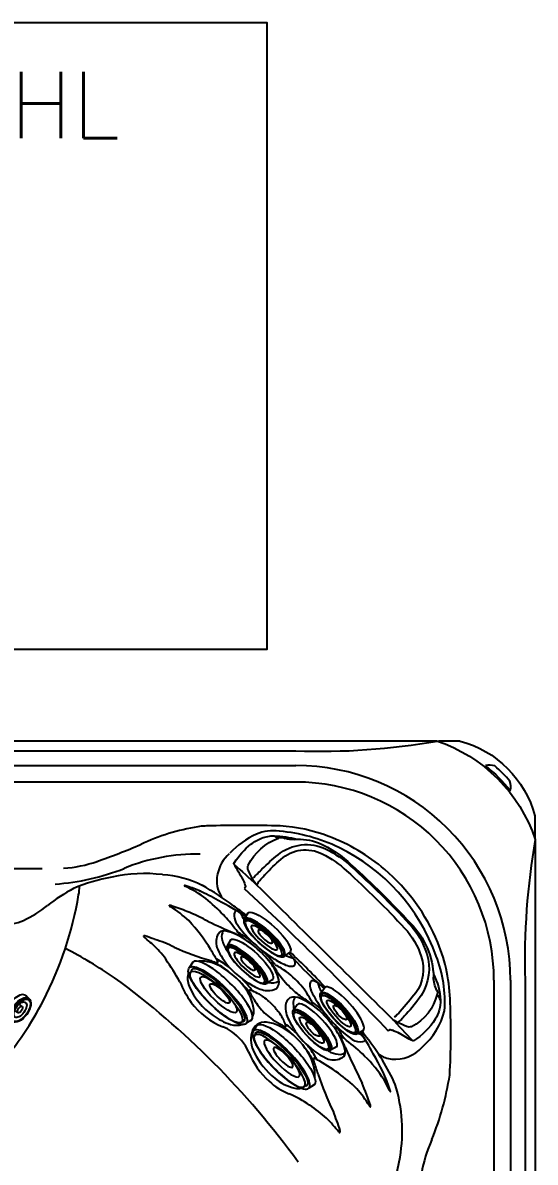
# Model space of a CAD drawing. Extents: x 938 to 1031, y 781 to 934.
# Drawn here: x 1000.4 to 1031.4, y 864.6 to 933.6 of the extents above; entities that cross this region are included whole.
import ezdxf
from ezdxf.enums import TextEntityAlignment as Align

# ---------------------------------------------------------------- set-up
doc = ezdxf.new("R2010")
doc.units = 0
doc.header["$MEASUREMENT"] = 0
for name, color, linetype in [('1', 4, 'Continuous'), ('DIM', 3, 'Continuous'), ('Layer1', 3, 'Continuous')]:
    doc.layers.add(name, color=color, linetype=linetype)
doc.styles.add('SIMPLEX', font='simplex')

# ---------------------------------------------------------------- blocks, each defined once
blk = doc.blocks.new('2014P')
at = {"layer": '1', "color": 4, "linetype": 'Continuous'}
for centre, radius, start, end in [((2.603, 0.812), 6.761, 113.71084, 134.31104), ((1.061, 4.033), 3.194, 84.93016, 111.61348), ((2.834, 1.217), 6.231, 92.51445, 105.36552), ((2.598, 5.426), 2.016, 69.02825, 91.06459), ((2.383, 4.898), 2.586, 52.11262, 68.76392), ((1.201, 3.378), 4.512, 33.22466, 52.11262), ((36.329, -36.331), 56.928, 132.4853, 137.52483), ((25.56, -6.518), 23.931, 149.13987, 151.82474), ((3.658, 4.987), 1.574, 30.47776, 33.22466), ((4.986, 5.769), 0.0338, 338.71398, 30.47776), ((151.7, -151.7), 214.537, 133.36444, 136.63559), ((4.374, 4.385), 0.0521, 164.03693, 210.15761), ((5.754, 4.09), 1.463, 151.82474, 167.78752), ((4.978, 4.736), 0.75, 210.15761, 218.58164), ((-2.232, -1.259), 4.806, 135.48155, 178.7997), ((-3.878, -2.652), 3.565, 152.17961, 178.50328), ((-5.399, -2.611), 2.043, 178.52844, 212.57053), ((-3.606, -1.466), 4.17, 212.57053, 238.32564), ((-11.301, 5.675), 12.046, 297.40639, 301.90817), ((-3.559, -6.927), 2.746, 110.12898, 120.05844), ((-4.318, -4.912), 0.592, 96.97093, 108.27925), ((-4.384, -4.376), 0.0526, 61.96704, 96.97093), ((-4.85, -5.146), 0.953, 52.32999, 58.96363), ((-5.772, -4.976), 0.0457, 238.32564, 289.81831)]:
    blk.add_arc(centre, radius, start, end, dxfattribs=at)
at = {"layer": '1', "color": 3, "linetype": 'Continuous'}
for centre, radius, start, end in [((0.633, 4.189), 2.712, 51.16582, 116.44256), ((1.442, 8.608), 1.397, 265.93586, 288.64024), ((2.898, 4.292), 3.158, 105.43195, 108.64024), ((2.117, 7.087), 0.256, 73.63593, 103.40764), ((3.312, 10.926), 3.765, 252.64362, 254.30329), ((6.677, -0.75), 9.167, 116.67771, 118.57062), ((1.172, 4.143), 3.352, 27.31665, 70.44288), ((2.323, 0.791), 6.507, 116.44256, 132.53159), ((-5.492, -3.42), 12.48, 45.24571, 51.16582), ((36.912, -36.915), 57.674, 132.53159, 137.46816), ((3.748, 5.533), 0.429, 334.93687, 20.20349), ((25.901, 28.244), 32.109, 225.24571, 226.61052), ((2.628, 5.462), 1.406, 315.03227, 333.46305), ((-16.138, 14.833), 22.381, 333.46305, 334.93687), ((-2.068, -1.156), 4.777, 137.46816, 162.88175), ((-3.773, -0.631), 2.993, 162.88175, 213.17805), ((-8.741, -1.179), 1.704, 332.10008, 0.67952), ((-7.011, -2.095), 0.254, 152.10008, 202.29062), ((0.994, -6.809), 9.446, 150.78445, 153.28585), ((-4.419, -1.546), 2.9, 192.854, 244.17002), ((0.832, 2.601), 8.618, 214.40382, 224.08402), ((-2.563, -1.139), 3.592, 218.90351, 229.80142), ((-15.477, 17.999), 24.338, 294.49699, 295.92532), ((-5.397, -2.735), 1.284, 295.92532, 315.68902), ((-5.544, -3.711), 0.466, 252.74651, 290.39569)]:
    blk.add_arc(centre, radius, start, end, dxfattribs=at)
at = {"layer": '1', "color": 2, "linetype": 'Continuous'}
for centre, radius, start, end in [((2.371, 0.914), 6.06, 116.63643, 133.66496), ((0.683, 4.38), 2.205, 47.94516, 117.79037), ((-4.791, -2.248), 10.8, 42.9754, 49.93734), ((110.534, -110.013), 156.639, 132.35106, 133.04178), ((32.641, -32.643), 51.25, 132.24206, 137.75795), ((0.602, 2.479), 3.638, 34.12158, 46.41831), ((400127.582, -400130.753), 565868.693, 134.99919368, 135.00035365), ((-1.99, -1.263), 4.517, 137.12887, 162.71116), ((-3.904, -0.668), 2.513, 162.68229, 214.92154), ((192.321, 165.302), 259.505, 220.17391, 220.50129), ((-3.307, -1.787), 2.233, 220.50129, 233.54791), ((121.626, -121.206), 172.411, 137.005, 137.63165)]:
    blk.add_arc(centre, radius, start, end, dxfattribs=at)
blk = doc.blocks.new('2014MJ1')
at = {"layer": '1', "color": 4, "linetype": 'Continuous'}
for p, q in [((-1.578, -1.077), (-1.491, -1.472)), ((-0.398, -1.392), (-0.366, -1.272)), ((0.732, -1.396), (0.707, -1.269)), ((1.825, -1.472), (1.912, -1.077))]:
    blk.add_line(p, q, dxfattribs=at)
at = {"layer": '1', "color": 4, "linetype": 'Continuous', "extrusion": (0, 0, -1)}
blk.add_ellipse((0.167, -1.077), major_axis=(1.745, 0), ratio=0.274322, start_param=3.020812, end_param=6.403966, dxfattribs=at)
at = {"layer": '1', "color": 3, "linetype": 'Continuous', "extrusion": (0, 0, -1)}
blk.add_ellipse((0.161, -1.463), major_axis=(1.557, 0.007), ratio=0.247797, start_param=2.802725, end_param=6.544199, dxfattribs=at)
at = {"layer": '1', "color": 4, "linetype": 'Continuous', "extrusion": (0, 0, -1)}
for centre, major_axis, ratio in [((0.167, -1.471), (1.658, 0), 0.277355), ((0.167, -1.394), (0.565, -0.002), 0.304363)]:
    blk.add_ellipse(centre, major_axis=major_axis, ratio=ratio, dxfattribs=at)
at = {"layer": '1', "color": 3, "linetype": 'Continuous', "extrusion": (0, 0, -1)}
for centre, major_axis, ratio in [((0.168, -1.542), (1.498, -0.011), 0.252895), ((0.176, -1.488), (1.053, 0.001), 0.244531)]:
    blk.add_ellipse(centre, major_axis=major_axis, ratio=ratio, dxfattribs=at)
blk = doc.blocks.new('DJ')
at = {"layer": '1', "color": 4, "linetype": 'Continuous'}
for p, q in [((70.398, 242.853), (70.312, 242.475)), ((75.303, 242.475), (75.218, 242.853))]:
    blk.add_line(p, q, dxfattribs=at)
at = {"layer": '1', "color": 3, "linetype": 'Continuous', "lineweight": 15}
for p, q in [((70.663, 243.043), (70.597, 242.902)), ((75.025, 242.884), (74.953, 243.043))]:
    blk.add_line(p, q, dxfattribs=at)
at = {"layer": '1', "color": 4, "linetype": 'Continuous'}
for centre, radius, start, end in [((71.799, 242.277), 0.397, 21.89998, 51.63555), ((73.83, 242.265), 0.416, 129.00727, 157.33581)]:
    blk.add_arc(centre, radius, start, end, dxfattribs=at)
for centre, major_axis, ratio in [((72.807, 242.853), (-2.41, 0), 0.275784), ((72.808, 242.676), (-0.812, 0), 0.276352)]:
    blk.add_ellipse(centre, major_axis=major_axis, ratio=ratio, dxfattribs=at)
at = {"layer": '1', "color": 3, "linetype": 'Continuous'}
for centre, major_axis, ratio in [((72.808, 242.976), (-2.162, 0), 0.260629), ((72.808, 242.779), (1.51, 0), 0.258819)]:
    blk.add_ellipse(centre, major_axis=major_axis, ratio=ratio, dxfattribs=at)
blk.add_ellipse((72.807, 242.83), major_axis=(-2.228, -0.001), ratio=0.252987, start_param=6.154394, end_param=9.560892, dxfattribs=at)
at = {"layer": '1', "color": 4, "linetype": 'Continuous'}
blk.add_ellipse((72.808, 242.475), major_axis=(-2.495, 0), ratio=0.274041, start_param=6.159415, end_param=9.548548, dxfattribs=at)
blk = doc.blocks.new('DJ2')
at = {"layer": 'Layer1', "linetype": 'Continuous'}
blk.add_blockref('DJ', (-72.985, -242.652), dxfattribs=at)
blk = doc.blocks.new('2014MJ7')
at = {"layer": '1', "color": 4}
for p, q in [((-0.898, -0.492), (-0.854, -0.739)), ((-0.232, -0.458), (-0.23, -0.696)), ((0.23, -0.696), (0.232, -0.458)), ((0.854, -0.739), (0.898, -0.492))]:
    blk.add_line(p, q, dxfattribs=at)
blk.add_ellipse((0, -0.492), major_axis=(-0.898, 0), ratio=0.547446, start_param=2.947545, end_param=6.477233, dxfattribs=at)
at = {"layer": '1', "color": 3}
blk.add_ellipse((0, -0.724), major_axis=(-0.816, 0.005), ratio=0.50035, start_param=2.865459, end_param=6.570635, dxfattribs=at)
at = {"layer": '1', "color": 4}
for centre, major_axis, ratio in [((-0.001, -0.734), (-0.855, 0.005), 0.541267), ((0.001, -0.691), (-0.229, 0.005), 0.480627)]:
    blk.add_ellipse(centre, major_axis=major_axis, ratio=ratio, dxfattribs=at)
at = {"layer": '1', "color": 3}
for centre, major_axis, ratio in [((0, -0.778), (-0.793, 0.005), 0.493016), ((0.001, -0.711), (-0.547, 0.006), 0.510461)]:
    blk.add_ellipse(centre, major_axis=major_axis, ratio=ratio, dxfattribs=at)
blk = doc.blocks.new('19-KKN HL')
at = {"layer": '1', "linetype": 'Continuous'}
blk.add_lwpolyline([(93, 5.952, -0.234198), (87.028, -0.02), (5.92, -0.001, -0.232764), (0, 5.952), (0, 85.009, -0.234198), (5.972, 90.98), (87.028, 90.98, -0.234198), (93, 85.009)], format="xyb", close=True, dxfattribs=at)
at = {"layer": '1', "color": 4, "linetype": 'Continuous'}
blk.add_lwpolyline([(87.139, 90.967), (88.387, 90.967, -0.06455), (88.451, 90.959, -0.269989), (92.978, 86.433, -0.064627), (92.987, 86.369), (92.987, 85.119)], format="xyb", dxfattribs=at)
blk.add_lwpolyline([(89.995, 89.472, -0.052002), (91.492, 87.975, 0.145561), (91.467, 88.538, 0.041549), (90.552, 89.452, 0.138511)], format="xyb", close=True, dxfattribs=at)
at = {"layer": 'Layer1', "linetype": 'Continuous'}
for p, q in [((14.449, 90.348), (78.495, 90.366)), ((14.5, 89.48), (78.5, 89.48)), ((78.5, 88.48), (46.5, 88.48)), ((61.187, 83.247), (63.149, 83.247)), ((75.787, 75.954), (75.877, 75.835)), ((90.5, 76.48), (90.5, 14.48)), ((91.5, 76.48), (91.5, 14.48)), ((92.386, 76.48), (92.386, 14.48)), ((87.85, 75.114), (87.85, 75.114))]:
    blk.add_line(p, q, dxfattribs=at)
for centre, radius, start, end in [((79.945, 131.57), 41.23, 267.98527, 279.96586), ((78.5, 76.48), 13, 359.99998, 90.00001), ((78.5, 76.48), 12, 359.99999, 90.00001), ((74.839, 72.303), 13.662, 99.56924, 114.77791), ((73.422, 79.276), 6.555, 89.95641, 97.48695), ((75.311, 14.482), 71.374, 88.20285, 91.51311), ((77.14, 82.854), 2.675, 82.36532, 112.3916), ((77.011, 76.072), 9.764, 69.1019, 86.83506), ((78.36, 80.496), 5.325, 114.8674, 136.35851), ((76.654, 75.37), 10.17, 64.06267, 85.13038), ((76.514, 74.58), 11.335, 49.43336, 69.4445), ((135.053, 77.696), 42.684, 170.13562, 181.63225), ((54.945, 117.101), 35.357, 288.98803, 293.62338), ((76.051, 82.393), 2.352, 131.96517, 168.20712), ((76.08, 74.072), 11.589, 19.5475, 64.31857), ((63.91, 91.102), 7.856, 273.8089, 289.07062), ((72.432, 72.841), 11.269, 88.56143, 112.52978), ((62.921, 96.463), 14.197, 274.05655, 291.45844), ((69.344, 74.151), 8.791, 82.87462, 103.04026), ((70.027, 76.601), 6.285, 63.54038, 86.28457), ((75.497, 82.517), 1.785, 169.16872, 213.18214), ((76.383, 74.362), 11.586, 22.33921, 49.64483), ((69.16, 72.275), 10.594, 99.78015, 112.87227), ((62.817, 82.188), 2.593, 347.97553, 359.77906), ((71.763, 82.21), 0.00425, 111.29729, 209.40706), ((71.788, 82.224), 0.0325, 209.74423, 238.81413), ((71.771, 82.192), 0.0232, 90.19269, 113.08532), ((71.773, 82.117), 0.0987, 79.59247, 91.51152), ((71.971, 82.499), 0.363, 236.54624, 246.99819), ((71.591, 81.3), 0.936, 69.76815, 77.6645), ((69.062, 76.18), 6.594, 52.70774, 65.18326), ((69.058, 73.545), 9.093, 66.22284, 71.69009), ((65.895, 69.493), 14.5, 52.36457, 61.43849), ((43.866, 85.263), 21.79, 332.67154, 350.45124), ((70.314, 72.237), 11.127, 118.28256, 127.93758), ((68.748, 72.912), 9.798, 58.92217, 66.50242), ((65.394, 72.118), 12.056, 43.63736, 50.5368), ((59.215, 86.218), 6.726, 294.54193, 309.29042), ((70.856, 80.998), 0.0147, 106.9183, 192.07293), ((70.885, 81.006), 0.0442, 194.83475, 236.05174), ((70.874, 80.947), 0.068, 81.09282, 108.78349), ((71.068, 81.217), 0.324, 230.00145, 242.01767), ((70.832, 80.659), 0.359, 67.70071, 81.61593), ((67.272, 74.963), 6.993, 47.15187, 58.58932), ((63.286, 58.486), 23.781, 68.73226, 71.15308), ((65.995, 65.872), 17.295, 56.77839, 63.15151), ((53.176, 51.159), 36.803, 52.63702, 54.1139), ((61.141, 81.87), 1.971, 256.1542, 296.10083), ((68.1, 70.808), 10.552, 61.08482, 68.81845), ((64.045, 72.656), 10.908, 31.35904, 42.9649), ((91.48, 118.415), 42.502, 244.52899, 246.81427), ((67.919, 74.473), 8.604, 36.72731, 43.88983), ((75.68, 80.406), 0.905, 173.962, 207.53885), ((74.976, 80.513), 0.195, 121.32541, 180.3607), ((77.263, 81.447), 2.292, 203.76044, 214.04963), ((74.121, 79.125), 0.352, 90.85313, 150.30301), ((74.698, 79.114), 0.688, 159.18444, 198.92212), ((74.328, 79.252), 0.294, 130.06341, 158.7404), ((73.914, 77.357), 2.129, 66.72682, 84.55198), ((76.188, 81.91), 2.942, 240.64647, 247.43535), ((72.658, 74.578), 5.179, 48.8686, 66.11835), ((61.132, 68.373), 17.71, 37.97973, 39.41415), ((79.226, 82.698), 5.124, 211.92825, 224.43372), ((72.04, 73.911), 6.215, 52.10617, 61.34872), ((69.306, 79.146), 0.0218, 143.01688, 193.90699), ((69.372, 79.162), 0.09, 193.90699, 229.6591), ((69.325, 79.131), 0.0463, 88.15116, 143.01688), ((80.441, 92.195), 17.189, 229.6591, 230.52539), ((69.309, 78.614), 0.564, 85.08402, 88.15116), ((55.612, 39.838), 41.67, 69.87292, 70.73931), ((63.865, 72.069), 8.884, 47.51878, 50.52539), ((65.173, 73.497), 6.948, 42.97255, 47.51878), ((67.325, 70.699), 8.671, 63.83708, 72.28923), ((74.698, 78.782), 1.023, 149.62788, 197.8539), ((76.755, 79.778), 2.85, 198.14181, 213.12384), ((72.986, 75.484), 4.241, 55.62395, 61.72028), ((75.105, 79.289), 0.106, 244.74982, 273.71757), ((74.936, 79.146), 0.201, 19.27415, 38.7498), ((75.107, 79.203), 0.0201, 285.98253, 30.83282), ((81.662, 84.875), 8.389, 223.40508, 237.37909), ((78.014, 74.994), 9.837, 0.69877, 22.54355), ((49.099, 49.133), 33.109, 56.16657, 62.17765), ((67.689, 75.841), 3.509, 33.04277, 42.97255), ((78.337, 94.606), 17.654, 245.96949, 253.59263), ((80.307, 82.065), 7.886, 208.24885, 213.34546), ((77.395, 79.974), 3.967, 202.29684, 218.9706), ((72.36, 74.025), 5.793, 37.48073, 50.24244), ((71.528, 73.102), 7.162, 37.42693, 46.07952), ((68.158, 70.014), 11.602, 39.65149, 43.21636), ((78.709, 79.6), 1.81, 242.85617, 258.17461), ((69.182, 70.222), 11.905, 40.99567, 41.61502), ((53.176, 51.159), 36.803, 42.57548, 47.24826), ((89.683, 87.649), 15.004, 219.86991, 229.03271), ((79.823, 75.153), 7.703, 356.13169, 21.28198), ((53.796, 66.222), 20.405, 29.90306, 34.41236), ((72.767, 76.953), 0.694, 149.96831, 150.06153), ((72.767, 76.953), 0.694, 84.221, 104.70726), ((72.699, 75.111), 2.536, 58.67496, 86.88852), ((1781.494, 4571.308), 4807.342, 249.186931, 249.190502), ((70.478, 71.95), 6.424, 51.51076, 61.45914), ((73.745, 77.89), 0.345, 250.26859, 267.5743), ((73.394, 77.507), 0.395, 12.85172, 34.88199), ((70.798, 72.523), 5.994, 51.85792, 60.75716), ((73.736, 77.588), 0.0441, 262.83308, 19.70213), ((71.596, 73.156), 4.781, 38.12106, 59.57203), ((78.429, 80.812), 5.299, 218.98053, 241.19548), ((74.498, 75.641), 3.114, 24.2614, 37.82777), ((77.064, 77.509), 0.0146, 83.3242, 188.11207), ((77.138, 77.515), 0.0888, 184.69797, 206.11981), ((77.576, 77.729), 0.577, 206.11981, 209.22475), ((77.062, 77.414), 0.11, 64.80412, 88.38954), ((77.914, 77.955), 0.983, 211.06618, 215.54904), ((76.608, 76.453), 1.173, 56.13855, 64.70899), ((72.452, 73.94), 5.796, 31.67587, 36.44467), ((79.715, 81.689), 4.657, 236.42825, 246.92798), ((88.647, 96.524), 22.234, 239.19736, 240.25703), ((78.242, 78.263), 0.928, 247.67381, 274.87577), ((78.319, 77.493), 0.154, 270.85677, 349.62728), ((77.817, 77.437), 0.654, 2.098, 35.80428), ((37.555, 35.676), 50.759, 35.94409, 53.79916), ((73.178, 76.61), 1.225, 163.48257, 203.32776), ((69.702, 71.14), 7.76, 38.26531, 44.33976), ((76.105, 76.286), 1.385, 3.46254, 27.23822), ((82.088, 80.11), 5.647, 213.60939, 226.62699), ((74.975, 73.009), 4.971, 41.35411, 57.89457), ((77.491, 78.836), 6.483, 202.11652, 214.6961), ((75.758, 77.662), 4.012, 202.5373, 235.63074), ((67.77, 69.2), 10.288, 39.1915, 44.90026), ((73.165, 74.337), 2.818, 7.76956, 38.90179), ((75.73, 75.85), 0.0432, 150.05833, 175.49536), ((75.711, 75.861), 0.0215, 108.54165, 150.05833), ((75.733, 75.795), 0.0905, 78.85146, 108.54165), ((75.676, 75.506), 0.385, 59.21826, 78.85146), ((77.071, 78.137), 2.303, 238.73137, 259.58198), ((76.84, 76.914), 1.059, 259.94406, 290.02262), ((77.076, 77.445), 1.118, 257.69091, 275.07828), ((77.148, 76.805), 0.474, 273.17982, 314.15145), ((77.036, 76.341), 0.453, 291.61733, 3.65251), ((82.169, 80.107), 5.702, 226.01661, 235.34247), ((75.269, 73.105), 4.688, 27.87302, 42.85292), ((79.781, 76.212), 0.429, 154.45466, 191.24172), ((80.972, 76.396), 1.634, 189.43121, 211.96734), ((79.519, 76.292), 0.163, 73.76706, 140.17948), ((79.33, 75.563), 0.916, 55.78806, 75.14196), ((72.527, 67.436), 11.51, 48.03836, 50.5205), ((81.464, 76.654), 1.652, 191.6649, 211.142), ((44.811, 84.86), 20.765, 319.58097, 332.46179), ((75.787, 75.845), 0.101, 175.49536, 199.29461), ((76.141, 75.969), 0.476, 199.29461, 210.50974), ((82.073, 79.465), 7.362, 210.50974, 211.55658), ((74.09, 74.562), 2.007, 26.3659, 31.55658), ((73.037, 69.575), 6.875, 61.82262, 65.5973), ((77.491, 76.248), 1.788, 206.3659, 212.0792), ((79.691, 77.627), 4.385, 212.0792, 225.11731), ((80.097, 81.381), 6.897, 236.43175, 238.95156), ((74.374, 72.379), 3.776, 48.20117, 55.00109), ((79.372, 77.612), 3.465, 224.25069, 228.55854), ((78.444, 74.938), 0.562, 122.00116, 178.69912), ((78.43, 74.686), 0.782, 62.41671, 111.29136), ((78.843, 75.123), 0.492, 136.64227, 176.40125), ((77.272, 71.749), 3.936, 40.82156, 67.28118), ((75.46, 69.785), 6.614, 53.67208, 58.38577), ((76.916, 73.69), 2.97, 28.63271, 32.74622), ((75.709, 70.121), 6.314, 43.63551, 53.30546), ((86.489, 79.341), 7.885, 208.89824, 221.78067), ((87.722, 80.279), 8.884, 210.27669, 210.46112), ((75.916, 78.032), 4.736, 217.54988, 247.35799), ((75.147, 74.613), 0.816, 334.71059, 7.38683), ((79.249, 77.183), 3.758, 225.11731, 232.90451), ((76.169, 73.984), 1.374, 36.36806, 48.55854), ((81.916, 78.216), 5.762, 216.36806, 219.54068), ((76.256, 73.543), 1.578, 24.07412, 39.54068), ((79.405, 74.831), 1.527, 175.51762, 209.35276), ((79.86, 75.086), 1.51, 177.40978, 193.7301), ((80.053, 76.014), 1.125, 233.16227, 238.77033), ((79.555, 75.184), 0.157, 237.15521, 257.89301), ((79.386, 75.032), 0.159, 5.79086, 30.65055), ((79.527, 75.051), 0.0218, 255.57323, 298.09216), ((79.526, 75.046), 0.0177, 310.0457, 8.78732), ((83.39, 75.677), 4.249, 310.4492, 345.79248), ((40.735, 73.187), 47.155, 357.03159, 2.34119), ((75.627, 77.25), 3.6, 233.65408, 252.57987), ((74.929, 75.063), 1.304, 253.07616, 285.36114), ((76.629, 73.133), 0.812, 82.27462, 167.49576), ((76.491, 71.626), 2.325, 63.76148, 83.91509), ((79.315, 77.27), 3.867, 232.90451, 242.48102), ((76.449, 71.769), 2.335, 57.08909, 62.48102), ((83.449, 76.757), 6.301, 204.07412, 207.24862), ((76.599, 73.23), 1.404, 24.38909, 27.24862), ((73.073, 67.588), 7.887, 45.44036, 52.56181), ((77.501, 73.638), 0.414, 17.79655, 24.38909), ((82.561, 76.216), 4.969, 205.42854, 223.45634), ((75.418, 69.743), 6.656, 36.09482, 43.45314), ((85.911, 78.66), 7.001, 220.93716, 235.26494), ((76.255, 70.216), 5.836, 28.49853, 38.91455), ((73.088, 71.187), 2.67, 55.07656, 67.90095), ((72.919, 70.903), 3, 24.5226, 55.53895), ((77.436, 72.911), 1.649, 166.06145, 208.69238), ((75.691, 70.037), 4.104, 34.40833, 63.55034), ((78.03, 74.213), 0.576, 237.08909, 249.43315), ((68.244, 62.503), 14.692, 46.24601, 49.77313), ((77.862, 73.758), 0.0915, 248.02683, 284.02003), ((77.87, 73.701), 0.0344, 293.23416, 354.23878), ((77.888, 73.685), 0.0122, 290.56685, 358.96363), ((77.009, 73.481), 0.93, 16.68428, 17.79655), ((77.782, 73.712), 0.124, 353.21966, 16.68428), ((77.745, 71.292), 3.866, 19.71038, 37.8578), ((81.226, 73.087), 0.0233, 136.63541, 185.22969), ((81.223, 73.08), 0.0274, 59.47556, 120.32061), ((81.089, 72.78), 0.356, 51.93937, 65.39711), ((83.933, 75.821), 3.034, 237.09463, 243.09953), ((69.364, 64.983), 15.514, 26.99133, 32.65359), ((53.176, 51.159), 36.803, 36.42472, 37.17306), ((82.224, 75.735), 4.395, 221.92374, 244.73298), ((74.864, 69.041), 5.582, 28.18078, 38.65837), ((81.326, 73.09), 0.123, 182.58917, 202.96355), ((82.627, 73.606), 1.523, 201.74293, 209.17152), ((76.252, 70.287), 5.665, 22.11174, 27.05672), ((74.475, 64.359), 11.064, 50.05264, 51.85742), ((79.993, 72.024), 1.504, 1.53001, 22.37787), ((118.188, 88.377), 40.008, 203.49298, 206.93114), ((76.038, 65.367), 9.304, 44.54575, 53.44974), ((82.406, 73.642), 0.881, 236.70317, 280.69366), ((82.549, 72.955), 0.179, 276.5106, 327.21092), ((72.672, 64.876), 12.982, 24.07264, 38.80228), ((84.513, 73.872), 2.17, 264.58056, 318.81744), ((80.107, 73.944), 4.807, 201.94011, 228.03502), ((80.028, 74.062), 4.481, 205.68843, 231.34543), ((76.745, 70.575), 2.935, 7.69583, 37.36113), ((74.448, 68.783), 5.847, 27.86607, 37.4619), ((79.613, 71.715), 0.0483, 144.18802, 186.04757), ((79.609, 71.714), 0.0459, 67.10758, 138.83055), ((79.484, 71.279), 0.498, 52.89653, 73.29093), ((80.793, 72.687), 1.028, 244.35026, 295.66004), ((82.015, 75.06), 3.242, 241.61843, 245.08013), ((81.197, 73.242), 1.248, 243.97949, 270.57386), ((81.186, 72.459), 0.465, 272.81402, 312.30468), ((81.124, 72.12), 0.377, 287.72712, 351.4508), ((78.112, 66.981), 6.7, 31.15596, 47.14508), ((74.873, 66.777), 9.831, 18.01488, 32.25296), ((84.457, 73.288), 1.583, 235.4119, 264.62876), ((79.98, 71.733), 0.416, 183.1622, 202.56863), ((78.487, 71.112), 1.202, 19.72306, 22.58534), ((67.466, 67.094), 12.931, 16.56219, 20.00387), ((72.366, 58.521), 15.103, 54.74595, 60.5794), ((79.416, 73.04), 3.673, 226.62022, 248.67449), ((79.133, 72.808), 2.944, 229.71107, 256.58267), ((78.791, 70.816), 0.875, 346.26697, 9.96267), ((99.976, 77.595), 21.238, 198.71848, 205.18133), ((75.09, 62.584), 10.214, 45.90874, 54.07228), ((78.351, 67.122), 6.423, 24.82074, 31.18709), ((69.942, 73.608), 18.112, 338.06081, 350.9077), ((78.629, 71.143), 1.212, 261.47618, 280.31006), ((76.443, 64.889), 7.643, 31.54503, 41.16185), ((62.185, 61.861), 21.999, 18.70046, 22.43627), ((84.555, 69.971), 0.405, 202.23926, 212.38895), ((84.254, 69.779), 0.0478, 211.02435, 233.05454), ((84.021, 69.744), 0.214, 2.46358, 19.9942), ((84.229, 69.745), 0.005, 227.6285, 311.66923), ((84.216, 69.751), 0.0194, 327.70717, 6.79599), ((75.307, 67.353), 9.64, 350.56357, 17.00057), ((75.151, 62.824), 7.398, 55.53233, 66.67658), ((74.049, 60.961), 9.559, 48.59055, 56.40994), ((209.074, 114.263), 136.214, 199.60485, 200.12622), ((83.199, 69.021), 0.277, 208.82703, 222.11386), ((83.026, 68.864), 0.0428, 221.2846, 256.04552), ((83.017, 68.836), 0.0141, 261.85254, 339.63547), ((82.845, 68.849), 0.189, 1.43361, 20.41661), ((82.982, 68.851), 0.0522, 337.41243, 2.07512), ((72.113, 60.058), 11.548, 38.78319, 44.34751), ((81.174, 67.34), 0.0761, 219.80738, 260.1798), ((81.164, 67.294), 0.0287, 265.00089, 331.04602), ((80.99, 67.305), 0.207, 2.51399, 25.18309), ((81.13, 67.312), 0.0673, 331.42912, 1.83177), ((94.122, 63.479), 8.109, 155.50716, 170.80964), ((71.003, 68.04), 13.998, 325.45717, 350.67673)]:
    blk.add_arc(centre, radius, start, end, dxfattribs=at)
at = {"layer": '1', "color": 1, "linetype": 'Continuous', "xscale": -1}
for name, p, rotation in [('2014P', (79.8, 77.795), 0.3465671575024309), ('2014MJ1', (82.335, 75.338), 311.8783519697812), ('2014MJ1', (80.682, 74.341), 312.6989487957048)]:
    blk.add_blockref(name, p, dxfattribs=dict(at, rotation=rotation))
at = {"layer": '1', "color": 1, "linetype": 'Continuous'}
for p, rotation in [((77.48, 80.266), 317.2784851376941), ((76.444, 78.624), 316.6842299078917)]:
    blk.add_blockref('2014MJ1', p, dxfattribs=dict(at, rotation=rotation))
at = {"layer": '1', "color": 1, "rotation": 54.62969464317252}
blk.add_blockref('2014MJ7', (61.236, 75.111), dxfattribs=at)
at = {"layer": 'Layer1', "linetype": 'Continuous', "rotation": 135.5711589440093}
blk.add_blockref('DJ2', (73.79, 75.825), dxfattribs=at)
at = {"layer": 'Layer1', "linetype": 'Continuous', "xscale": -1, "rotation": 134.000157568461}
blk.add_blockref('DJ2', (77.881, 71.703), dxfattribs=at)

msp = doc.modelspace()

# ---------------------------------------------------------------- linework, layer by layer
at = {"layer": 'DIM', "color": 4}
msp.add_lwpolyline([(954.499, 895.675), (1015.166, 895.675), (1015.166, 933.58), (954.499, 933.58)], close=True, dxfattribs=at)

# ---------------------------------------------------------------- block references
at = {"layer": '1'}
msp.add_blockref('19-KKN HL', (938.393, 799.148), dxfattribs=at)

# ---------------------------------------------------------------- texts
at = {"layer": 'DIM', "style": 'SIMPLEX'}
msp.add_text('2019 ENVOY HL', height=4, dxfattribs=at).set_placement((984.832, 926.604), align=Align.CENTER)

doc.saveas('drawing.dxf')
